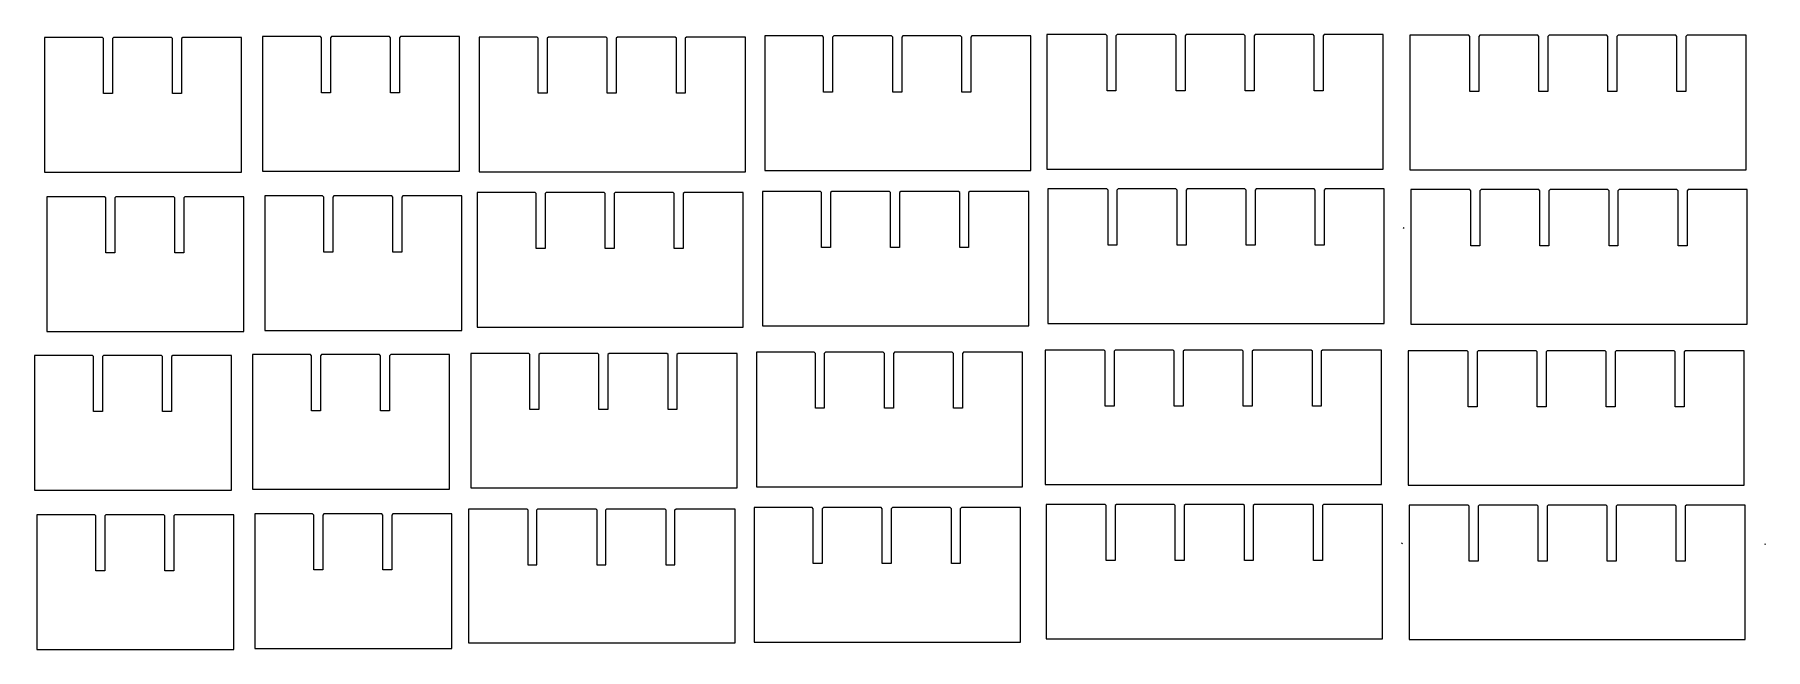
# Model space of a CAD drawing. Header units: millimetres. Extents: x -363 to 409, y 436 to 710.
import ezdxf

# ---------------------------------------------------------------- set-up
doc = ezdxf.new("R2010")
doc.units = ezdxf.units.MM
doc.layers.get('0').update_dxf_attribs({"linetype": 'CONTINUOUS'})

msp = doc.modelspace()

# ---------------------------------------------------------------- linework, layer by layer
for p, q in [((247.45, 624.36), (247.88, 624.1)), ((246.67, 483.71), (247.1, 483.45)), ((408.56, 483.4), (408.99, 483.14))]:
    msp.add_line(p, q)
for points in [[(88.48, 650.41), (238.48, 650.41), (238.48, 710.41), (212.18, 710.41), (211.68, 709.91), (211.68, 685.41), (207.68, 685.41), (207.68, 709.91), (207.18, 710.41), (181.38, 710.41), (180.88, 709.91), (180.88, 685.41), (176.88, 685.41), (176.88, 709.91), (176.38, 710.41), (150.58, 710.41), (150.08, 709.91), (150.08, 685.41), (146.08, 685.41), (146.08, 709.91), (145.58, 710.41), (119.78, 710.41), (119.28, 709.91), (119.28, 685.41), (115.28, 685.41), (115.28, 709.91), (114.78, 710.41), (88.48, 710.41)], [(-358.67, 649.11), (-270.77, 649.11), (-270.77, 709.11), (-297.07, 709.11), (-297.57, 708.61), (-297.57, 684.11), (-301.57, 684.11), (-301.57, 708.61), (-302.07, 709.11), (-327.87, 709.11), (-328.37, 708.61), (-328.37, 684.11), (-332.37, 684.11), (-332.37, 708.61), (-332.87, 709.11), (-358.67, 709.11)], [(-261.43, 709.51), (-261.43, 649.51), (-173.53, 649.51), (-173.53, 709.51), (-199.83, 709.51), (-200.33, 709.01), (-200.33, 684.51), (-204.33, 684.51), (-204.33, 709.01), (-204.83, 709.51), (-230.63, 709.51), (-231.13, 709.01), (-231.13, 684.51), (-235.13, 684.51), (-235.13, 709.01), (-235.63, 709.51)], [(-46.04, 649.29), (-46.04, 709.29), (-72.34, 709.29), (-72.84, 708.79), (-72.84, 684.29), (-76.84, 684.29), (-76.84, 708.79), (-77.34, 709.29), (-103.14, 709.29), (-103.64, 708.79), (-103.64, 684.29), (-107.64, 684.29), (-107.64, 708.79), (-108.14, 709.29), (-133.94, 709.29), (-134.44, 708.79), (-134.44, 684.29), (-138.44, 684.29), (-138.44, 708.79), (-138.94, 709.29), (-164.74, 709.29), (-164.74, 649.29)], [(19.68, 684.8), (19.68, 709.3), (19.18, 709.8), (-6.62, 709.8), (-7.12, 709.3), (-7.12, 684.8), (-11.12, 684.8), (-11.12, 709.3), (-11.62, 709.8), (-37.42, 709.8), (-37.42, 649.8), (81.28, 649.8), (81.28, 709.8), (54.98, 709.8), (54.48, 709.3), (54.48, 684.8), (50.48, 684.8), (50.48, 709.3), (49.98, 709.8), (24.18, 709.8), (23.68, 709.3), (23.68, 684.8)], [(400.36, 710.1), (374.06, 710.1), (373.56, 709.6), (373.56, 685.1), (369.56, 685.1), (369.56, 709.6), (369.06, 710.1), (343.26, 710.1), (342.76, 709.6), (342.76, 685.1), (338.76, 685.1), (338.76, 709.6), (338.26, 710.1), (312.46, 710.1), (311.96, 709.6), (311.96, 685.1), (307.96, 685.1), (307.96, 709.6), (307.46, 710.1), (281.66, 710.1), (281.16, 709.6), (281.16, 685.1), (277.16, 685.1), (277.16, 709.6), (276.66, 710.1), (250.36, 710.1), (250.36, 650.1), (400.36, 650.1)], [(88.94, 581.59), (238.94, 581.59), (238.94, 641.59), (212.64, 641.59), (212.14, 641.09), (212.14, 616.59), (208.14, 616.59), (208.14, 641.09), (207.64, 641.59), (181.84, 641.59), (181.34, 641.09), (181.34, 616.59), (177.34, 616.59), (177.34, 641.09), (176.84, 641.59), (151.04, 641.59), (150.54, 641.09), (150.54, 616.59), (146.54, 616.59), (146.54, 641.09), (146.04, 641.59), (120.24, 641.59), (119.74, 641.09), (119.74, 616.59), (115.74, 616.59), (115.74, 641.09), (115.24, 641.59), (88.94, 641.59)], [(250.83, 581.28), (400.83, 581.28), (400.83, 641.28), (374.53, 641.28), (374.03, 640.78), (374.03, 616.28), (370.03, 616.28), (370.03, 640.78), (369.53, 641.28), (343.73, 641.28), (343.23, 640.78), (343.23, 616.28), (339.23, 616.28), (339.23, 640.78), (338.73, 641.28), (312.93, 641.28), (312.43, 640.78), (312.43, 616.28), (308.43, 616.28), (308.43, 640.78), (307.93, 641.28), (282.13, 641.28), (281.63, 640.78), (281.63, 616.28), (277.63, 616.28), (277.63, 640.78), (277.13, 641.28), (250.83, 641.28)], [(-300.57, 613.08), (-300.57, 637.58), (-301.07, 638.08), (-326.87, 638.08), (-327.37, 637.58), (-327.37, 613.08), (-331.37, 613.08), (-331.37, 637.58), (-331.87, 638.08), (-357.67, 638.08), (-357.67, 578.08), (-269.77, 578.08), (-269.77, 638.08), (-296.07, 638.08), (-296.57, 637.58), (-296.57, 613.08)], [(-260.43, 578.47), (-172.53, 578.47), (-172.53, 638.47), (-198.83, 638.47), (-199.33, 637.97), (-199.33, 613.47), (-203.33, 613.47), (-203.33, 637.97), (-203.83, 638.47), (-229.63, 638.47), (-230.13, 637.97), (-230.13, 613.47), (-234.13, 613.47), (-234.13, 637.97), (-234.63, 638.47), (-260.43, 638.47)], [(-73.76, 639.5), (-73.76, 615), (-77.76, 615), (-77.76, 639.5), (-78.26, 640), (-104.06, 640), (-104.56, 639.5), (-104.56, 615), (-108.56, 615), (-108.56, 639.5), (-109.06, 640), (-134.86, 640), (-135.36, 639.5), (-135.36, 615), (-139.36, 615), (-139.36, 639.5), (-139.86, 640), (-165.66, 640), (-165.66, 580), (-46.96, 580), (-46.96, 640), (-73.26, 640)], [(-38.34, 580.51), (80.36, 580.51), (80.36, 640.51), (54.06, 640.51), (53.56, 640.01), (53.56, 615.51), (49.56, 615.51), (49.56, 640.01), (49.06, 640.51), (23.26, 640.51), (22.76, 640.01), (22.76, 615.51), (18.76, 615.51), (18.76, 640.01), (18.26, 640.51), (-7.54, 640.51), (-8.04, 640.01), (-8.04, 615.51), (-12.04, 615.51), (-12.04, 640.01), (-12.54, 640.51), (-38.34, 640.51)], [(-302.02, 542.3), (-306.02, 542.3), (-306.02, 566.8), (-306.52, 567.3), (-332.32, 567.3), (-332.82, 566.8), (-332.82, 542.3), (-336.82, 542.3), (-336.82, 566.8), (-337.32, 567.3), (-363.12, 567.3), (-363.12, 507.3), (-275.22, 507.3), (-275.22, 567.3), (-301.52, 567.3), (-302.02, 566.8)], [(-235.58, 567.19), (-235.58, 542.69), (-239.58, 542.69), (-239.58, 567.19), (-240.08, 567.69), (-265.88, 567.69), (-265.88, 507.69), (-177.98, 507.69), (-177.98, 567.69), (-204.28, 567.69), (-204.78, 567.19), (-204.78, 542.69), (-208.78, 542.69), (-208.78, 567.19), (-209.28, 567.69), (-235.08, 567.69)], [(-107.36, 567.77), (-107.36, 543.27), (-111.36, 543.27), (-111.36, 567.77), (-111.86, 568.27), (-137.66, 568.27), (-138.16, 567.77), (-138.16, 543.27), (-142.16, 543.27), (-142.16, 567.77), (-142.66, 568.27), (-168.46, 568.27), (-168.46, 508.27), (-49.76, 508.27), (-49.76, 568.27), (-76.06, 568.27), (-76.56, 567.77), (-76.56, 543.27), (-80.56, 543.27), (-80.56, 567.77), (-81.06, 568.27), (-106.86, 568.27)], [(-41.13, 508.78), (77.57, 508.78), (77.57, 568.78), (51.27, 568.78), (50.77, 568.28), (50.77, 543.78), (46.77, 543.78), (46.77, 568.28), (46.27, 568.78), (20.47, 568.78), (19.97, 568.28), (19.97, 543.78), (15.97, 543.78), (15.97, 568.28), (15.47, 568.78), (-10.33, 568.78), (-10.83, 568.28), (-10.83, 543.78), (-14.83, 543.78), (-14.83, 568.28), (-15.33, 568.78), (-41.13, 568.78)], [(176.09, 544.76), (176.09, 569.26), (175.59, 569.76), (149.79, 569.76), (149.29, 569.26), (149.29, 544.76), (145.29, 544.76), (145.29, 569.26), (144.79, 569.76), (118.99, 569.76), (118.49, 569.26), (118.49, 544.76), (114.49, 544.76), (114.49, 569.26), (113.99, 569.76), (87.69, 569.76), (87.69, 509.76), (237.69, 509.76), (237.69, 569.76), (211.39, 569.76), (210.89, 569.26), (210.89, 544.76), (206.89, 544.76), (206.89, 569.26), (206.39, 569.76), (180.59, 569.76), (180.09, 569.26), (180.09, 544.76)], [(368.78, 544.44), (368.78, 568.94), (368.28, 569.44), (342.48, 569.44), (341.98, 568.94), (341.98, 544.44), (337.98, 544.44), (337.98, 568.94), (337.48, 569.44), (311.68, 569.44), (311.18, 568.94), (311.18, 544.44), (307.18, 544.44), (307.18, 568.94), (306.68, 569.44), (280.88, 569.44), (280.38, 568.94), (280.38, 544.44), (276.38, 544.44), (276.38, 568.94), (275.88, 569.44), (249.58, 569.44), (249.58, 509.44), (399.58, 509.44), (399.58, 569.44), (373.28, 569.44), (372.78, 568.94), (372.78, 544.44)], [(-274.22, 496.26), (-300.52, 496.26), (-301.02, 495.76), (-301.02, 471.26), (-305.02, 471.26), (-305.02, 495.76), (-305.52, 496.26), (-331.32, 496.26), (-331.82, 495.76), (-331.82, 471.26), (-335.82, 471.26), (-335.82, 495.76), (-336.32, 496.26), (-362.12, 496.26), (-362.12, 436.26), (-274.22, 436.26)], [(-176.98, 436.66), (-176.98, 496.66), (-203.28, 496.66), (-203.78, 496.16), (-203.78, 471.66), (-207.78, 471.66), (-207.78, 496.16), (-208.28, 496.66), (-234.08, 496.66), (-234.58, 496.16), (-234.58, 471.66), (-238.58, 471.66), (-238.58, 496.16), (-239.08, 496.66), (-264.88, 496.66), (-264.88, 436.66)], [(-112.78, 498.98), (-112.28, 498.48), (-112.28, 473.98), (-108.28, 473.98), (-108.28, 498.48), (-107.78, 498.98), (-81.98, 498.98), (-81.48, 498.48), (-81.48, 473.98), (-77.48, 473.98), (-77.48, 498.48), (-76.98, 498.98), (-50.68, 498.98), (-50.68, 438.98), (-169.38, 438.98), (-169.38, 498.98), (-143.58, 498.98), (-143.08, 498.48), (-143.08, 473.98), (-139.08, 473.98), (-139.08, 498.48), (-138.58, 498.98)], [(-42.05, 439.49), (76.65, 439.49), (76.65, 499.49), (50.35, 499.49), (49.85, 498.99), (49.85, 474.49), (45.85, 474.49), (45.85, 498.99), (45.35, 499.49), (19.55, 499.49), (19.05, 498.99), (19.05, 474.49), (15.05, 474.49), (15.05, 498.99), (14.55, 499.49), (-11.25, 499.49), (-11.75, 498.99), (-11.75, 474.49), (-15.75, 474.49), (-15.75, 498.99), (-16.25, 499.49), (-42.05, 499.49)], [(88.15, 500.94), (88.15, 440.94), (238.15, 440.94), (238.15, 500.94), (211.85, 500.94), (211.35, 500.44), (211.35, 475.94), (207.35, 475.94), (207.35, 500.44), (206.85, 500.94), (181.05, 500.94), (180.55, 500.44), (180.55, 475.94), (176.55, 475.94), (176.55, 500.44), (176.05, 500.94), (150.25, 500.94), (149.75, 500.44), (149.75, 475.94), (145.75, 475.94), (145.75, 500.44), (145.25, 500.94), (119.45, 500.94), (118.95, 500.44), (118.95, 475.94), (114.95, 475.94), (114.95, 500.44), (114.45, 500.94)], [(369.24, 475.63), (369.24, 500.13), (368.74, 500.63), (342.94, 500.63), (342.44, 500.13), (342.44, 475.63), (338.44, 475.63), (338.44, 500.13), (337.94, 500.63), (312.14, 500.63), (311.64, 500.13), (311.64, 475.63), (307.64, 475.63), (307.64, 500.13), (307.14, 500.63), (281.34, 500.63), (280.84, 500.13), (280.84, 475.63), (276.84, 475.63), (276.84, 500.13), (276.34, 500.63), (250.04, 500.63), (250.04, 440.63), (400.04, 440.63), (400.04, 500.63), (373.74, 500.63), (373.24, 500.13), (373.24, 475.63)]]:
    msp.add_lwpolyline(points, close=True)

doc.saveas('drawing.dxf')
